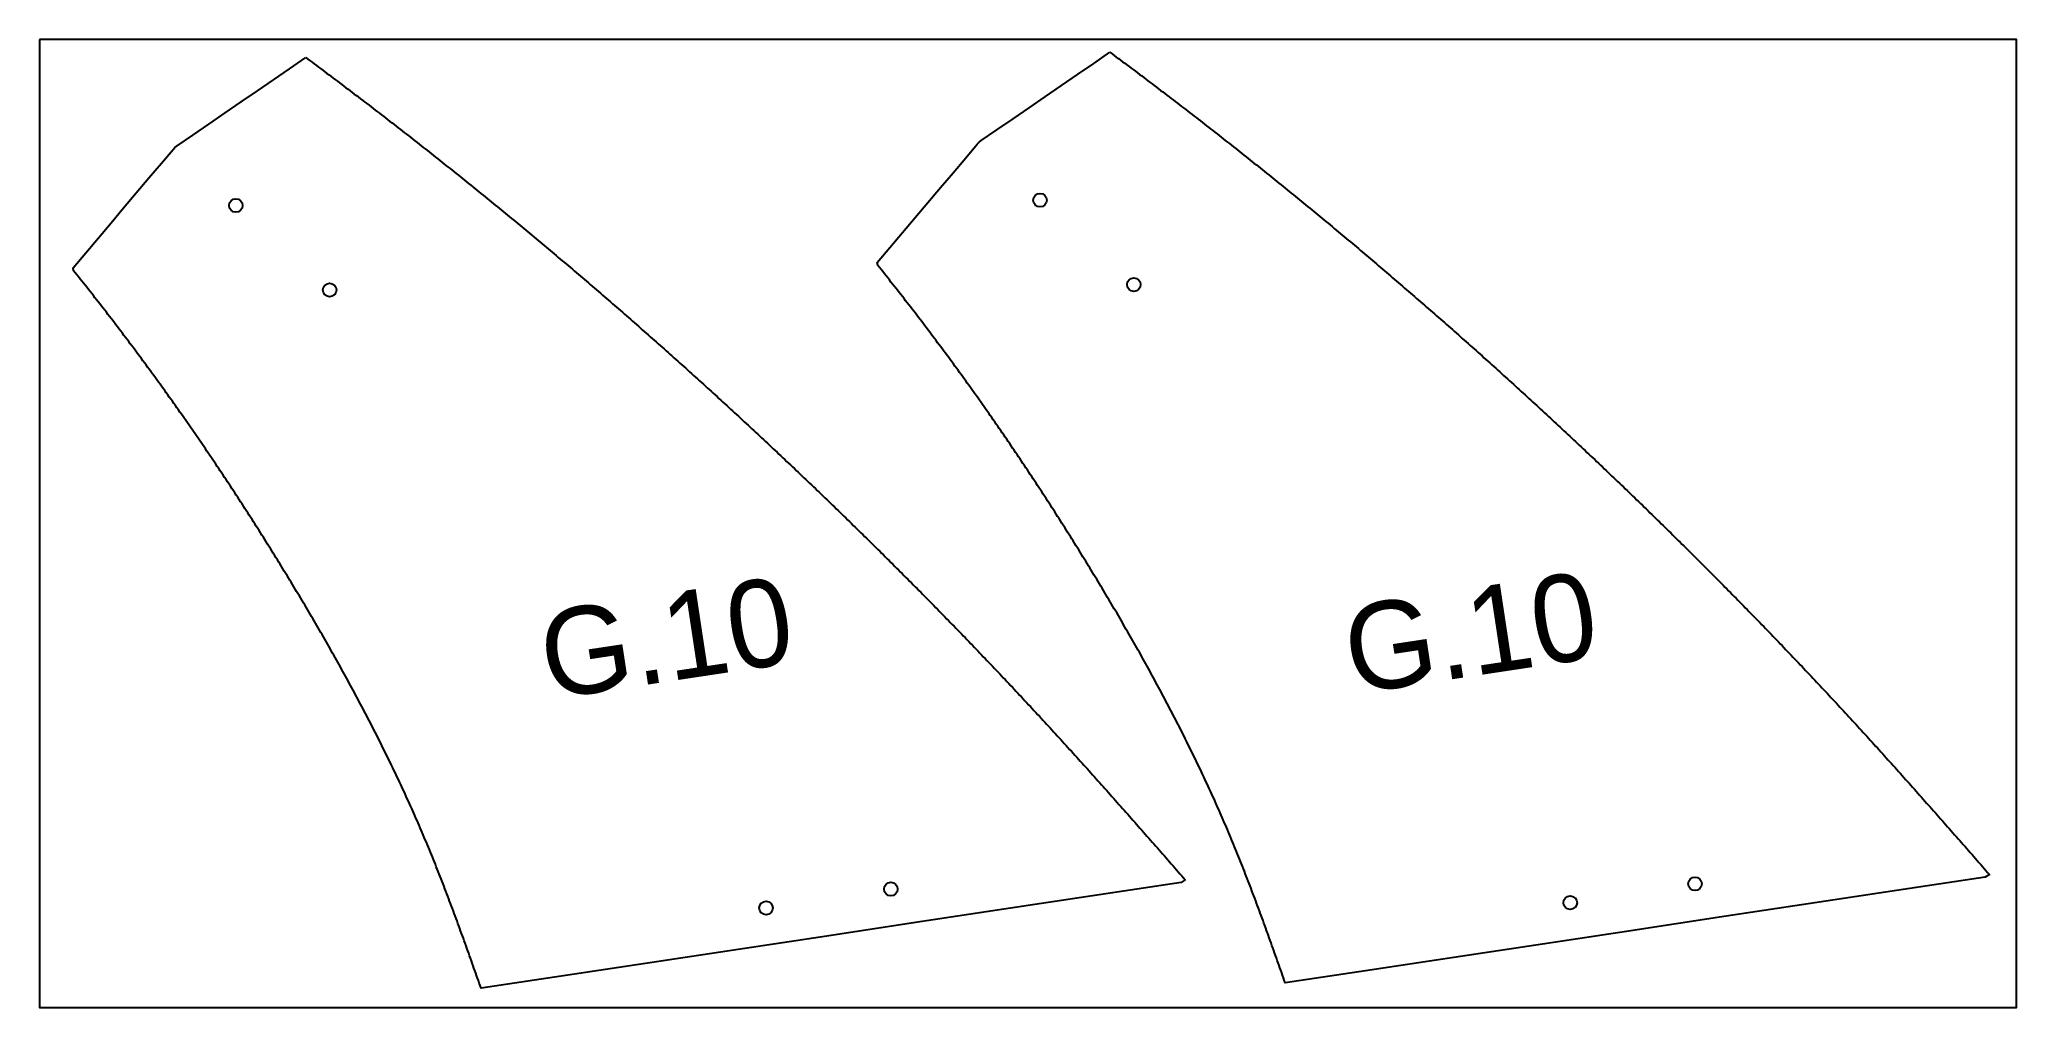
# Model space of a CAD drawing. Extents: x 7.3 to 101.3, y 4.1 to 50.1.
import ezdxf

# ---------------------------------------------------------------- set-up
doc = ezdxf.new("R2010")
doc.units = 0
doc.layers.get('0').update_dxf_attribs({"linetype": 'CONTINUOUS'})
for name, color, linetype in [('ANNOTATION', 7, 'CONTINUOUS'), ('CUT_SHEET', 1, 'CONTINUOUS'), ('DRILLING', 3, 'CONTINUOUS')]:
    doc.layers.add(name, color=color, linetype=linetype)
doc.styles.add('TW_CEN_MT', font='txt')

# ---------------------------------------------------------------- blocks, each defined once
blk = doc.blocks.new('*U4')
at = {"layer": 'ANNOTATION', "color": 7, "style": 'TW_CEN_MT'}
blk.add_text('G.10', height=4.1481, rotation=8.59737, dxfattribs=at).set_placement((69.73, 19.022))
blk = doc.blocks.new('*U5')
at = {"layer": 'ANNOTATION', "color": 7, "style": 'TW_CEN_MT'}
blk.add_text('G.10', height=4.1481, rotation=8.59737, dxfattribs=at).set_placement((31.492, 18.77))

msp = doc.modelspace()

# ---------------------------------------------------------------- linework, layer by layer
for points in [[(19.9871, 49.2876, 0), (20.0879, 49.2128, 0), (20.1886, 49.138, 0), (20.2893, 49.0631, 0), (20.3899, 48.9882, 0), (20.4906, 48.9132, 0), (20.5911, 48.8382, 0), (20.6917, 48.7631, 0), (20.7922, 48.688, 0), (20.8927, 48.6128, 0), (20.9931, 48.5376, 0), (21.0935, 48.4623, 0), (21.1938, 48.387, 0), (21.2941, 48.3116, 0), (21.3944, 48.2362, 0), (21.4946, 48.1607, 0), (21.5948, 48.0851, 0), (21.695, 48.0096, 0), (21.7951, 47.9339, 0), (21.8952, 47.8582, 0), (21.9953, 47.7825, 0), (22.0953, 47.7067, 0), (22.1952, 47.6309, 0), (22.2952, 47.555, 0), (22.3951, 47.4791, 0), (22.4949, 47.4031, 0), (22.5947, 47.327, 0), (22.6945, 47.2509, 0), (22.7942, 47.1748, 0), (22.8939, 47.0986, 0), (22.9936, 47.0224, 0), (23.0932, 46.9461, 0), (23.1928, 46.8697, 0), (23.2923, 46.7934, 0), (23.3918, 46.7169, 0), (23.4913, 46.6404, 0), (23.5907, 46.5639, 0), (23.6901, 46.4873, 0), (23.7895, 46.4106, 0), (23.8888, 46.3339, 0), (23.9881, 46.2572, 0), (24.0873, 46.1804, 0), (24.1865, 46.1036, 0), (24.2856, 46.0267, 0), (24.3848, 45.9497, 0), (24.4838, 45.8727, 0), (24.5829, 45.7957, 0), (24.6819, 45.7186, 0), (24.7808, 45.6414, 0), (24.8797, 45.5642, 0), (24.9786, 45.487, 0), (25.0775, 45.4097, 0), (25.1763, 45.3323, 0), (25.275, 45.2549, 0), (25.3738, 45.1775, 0), (25.4724, 45.1, 0), (25.5711, 45.0224, 0), (25.6697, 44.9448, 0), (25.7683, 44.8672, 0), (25.8668, 44.7895, 0), (25.9653, 44.7117, 0), (26.0637, 44.6339, 0), (26.1621, 44.5561, 0), (26.2605, 44.4782, 0), (26.3588, 44.4002, 0), (26.4571, 44.3222, 0), (26.5553, 44.2442, 0), (26.6536, 44.1661, 0), (26.7517, 44.0879, 0), (26.8499, 44.0097, 0), (26.9479, 43.9315, 0), (27.046, 43.8531, 0), (27.144, 43.7748, 0), (27.242, 43.6964, 0), (27.3399, 43.6179, 0), (27.4378, 43.5394, 0), (27.5356, 43.4609, 0), (27.6334, 43.3823, 0), (27.7312, 43.3036, 0), (27.8289, 43.2249, 0), (27.9266, 43.1461, 0), (28.0243, 43.0673, 0), (28.1219, 42.9885, 0), (28.2194, 42.9096, 0), (28.317, 42.8306, 0), (28.4145, 42.7516, 0), (28.5119, 42.6726, 0), (28.6093, 42.5934, 0), (28.7067, 42.5143, 0), (28.804, 42.4351, 0), (28.9013, 42.3558, 0), (28.9985, 42.2765, 0), (29.0957, 42.1972, 0), (29.1929, 42.1177, 0), (29.29, 42.0383, 0), (29.3871, 41.9588, 0), (29.4841, 41.8792, 0), (29.5811, 41.7996, 0), (29.6781, 41.72, 0), (29.775, 41.6402, 0), (29.8719, 41.5605, 0), (29.9687, 41.4807, 0), (30.0655, 41.4008, 0), (30.1623, 41.3209, 0), (30.259, 41.241, 0), (30.3557, 41.161, 0), (30.4523, 41.0809, 0), (30.5489, 41.0008, 0), (30.6455, 40.9207, 0), (30.742, 40.8405, 0), (30.8385, 40.7602, 0), (30.9349, 40.6799, 0), (31.0313, 40.5996, 0), (31.1276, 40.5192, 0), (31.2239, 40.4387, 0), (31.3202, 40.3582, 0), (31.4164, 40.2777, 0), (31.5126, 40.1971, 0), (31.6088, 40.1164, 0), (31.7049, 40.0357, 0), (31.801, 39.955, 0), (31.897, 39.8742, 0), (31.993, 39.7934, 0), (32.0889, 39.7125, 0), (32.1848, 39.6316, 0), (32.2807, 39.5506, 0), (32.3765, 39.4695, 0), (32.4723, 39.3885, 0), (32.568, 39.3073, 0), (32.6638, 39.2262, 0), (32.7594, 39.1449, 0), (32.855, 39.0637, 0), (32.9506, 38.9823, 0), (33.0462, 38.901, 0), (33.1417, 38.8196, 0), (33.2371, 38.7381, 0), (33.3325, 38.6566, 0), (33.4279, 38.575, 0), (33.5233, 38.4934, 0), (33.6186, 38.4118, 0), (33.7138, 38.3301, 0), (33.809, 38.2483, 0), (33.9042, 38.1665, 0), (33.9993, 38.0847, 0), (34.0944, 38.0028, 0), (34.1895, 37.9208, 0), (34.2845, 37.8388, 0), (34.3795, 37.7568, 0), (34.4744, 37.6747, 0), (34.5693, 37.5926, 0), (34.6641, 37.5104, 0), (34.759, 37.4282, 0), (34.8537, 37.3459, 0), (34.9485, 37.2636, 0), (35.0431, 37.1812, 0), (35.1378, 37.0988, 0), (35.2324, 37.0163, 0), (35.327, 36.9338, 0), (35.4215, 36.8513, 0), (35.516, 36.7687, 0), (35.6104, 36.686, 0), (35.7048, 36.6033, 0), (35.7992, 36.5206, 0), (35.8935, 36.4378, 0), (35.9878, 36.355, 0), (36.082, 36.2721, 0), (36.1762, 36.1891, 0), (36.2704, 36.1062, 0), (36.3645, 36.0231, 0), (36.4586, 35.9401, 0), (36.5526, 35.857, 0), (36.6466, 35.7738, 0), (36.7406, 35.6906, 0), (36.8345, 35.6073, 0), (36.9284, 35.524, 0), (37.0222, 35.4407, 0), (37.116, 35.3573, 0), (37.2098, 35.2739, 0), (37.3035, 35.1904, 0), (37.3972, 35.1069, 0), (37.4908, 35.0233, 0), (37.5844, 34.9397, 0), (37.6779, 34.856, 0), (37.7715, 34.7723, 0), (37.8649, 34.6885, 0), (37.9584, 34.6047, 0), (38.0517, 34.5209, 0), (38.1451, 34.437, 0), (38.2384, 34.353, 0), (38.3317, 34.2691, 0), (38.4249, 34.185, 0), (38.5181, 34.101, 0), (38.6112, 34.0168, 0), (38.7043, 33.9327, 0), (38.7974, 33.8485, 0), (38.8904, 33.7642, 0), (38.9834, 33.6799, 0), (39.0763, 33.5955, 0), (39.1693, 33.5112, 0), (39.2621, 33.4267, 0), (39.3549, 33.3422, 0), (39.4477, 33.2577, 0), (39.5405, 33.1731, 0), (39.6332, 33.0885, 0), (39.7258, 33.0039, 0), (39.8184, 32.9192, 0), (39.911, 32.8344, 0), (40.0035, 32.7496, 0), (40.096, 32.6648, 0), (40.1885, 32.5799, 0), (40.2809, 32.495, 0), (40.3733, 32.41, 0), (40.4656, 32.325, 0), (40.5579, 32.2399, 0), (40.6501, 32.1548, 0), (40.7424, 32.0697, 0), (40.8345, 31.9845, 0), (40.9267, 31.8992, 0), (41.0187, 31.8139, 0), (41.1108, 31.7286, 0), (41.2028, 31.6433, 0), (41.2948, 31.5578, 0), (41.3867, 31.4724, 0), (41.4786, 31.3869, 0), (41.5704, 31.3013, 0), (41.6622, 31.2157, 0), (41.754, 31.1301, 0), (41.8457, 31.0444, 0), (41.9374, 30.9587, 0), (42.029, 30.873, 0), (42.1206, 30.7872, 0), (42.2122, 30.7013, 0), (42.3037, 30.6154, 0), (42.3952, 30.5295, 0), (42.4866, 30.4435, 0), (42.578, 30.3575, 0), (42.6694, 30.2714, 0), (42.7607, 30.1853, 0), (42.852, 30.0991, 0), (42.9432, 30.0129, 0), (43.0344, 29.9267, 0), (43.1256, 29.8404, 0), (43.2167, 29.7541, 0), (43.3077, 29.6677, 0), (43.3988, 29.5813, 0), (43.4898, 29.4949, 0), (43.5807, 29.4084, 0), (43.6716, 29.3218, 0), (43.7625, 29.2353, 0), (43.8533, 29.1486, 0), (43.9441, 29.062, 0), (44.0348, 28.9753, 0), (44.1255, 28.8885, 0), (44.2162, 28.8017, 0), (44.3068, 28.7149, 0), (44.3974, 28.628, 0), (44.488, 28.5411, 0), (44.5785, 28.4541, 0), (44.6689, 28.3671, 0), (44.7593, 28.2801, 0), (44.8497, 28.193, 0), (44.9401, 28.1059, 0), (45.0304, 28.0187, 0), (45.1206, 27.9315, 0), (45.2108, 27.8442, 0), (45.301, 27.7569, 0), (45.3911, 27.6696, 0), (45.4812, 27.5822, 0), (45.5713, 27.4948, 0), (45.6613, 27.4073, 0), (45.7513, 27.3198, 0), (45.8412, 27.2323, 0), (45.9311, 27.1447, 0), (46.0209, 27.057, 0), (46.1107, 26.9694, 0), (46.2005, 26.8816, 0), (46.2902, 26.7939, 0), (46.3799, 26.7061, 0), (46.4695, 26.6182, 0), (46.5591, 26.5303, 0), (46.6487, 26.4424, 0), (46.7382, 26.3544, 0), (46.8277, 26.2664, 0), (46.9171, 26.1784, 0), (47.0065, 26.0903, 0), (47.0958, 26.0021, 0), (47.1851, 25.9139, 0), (47.2744, 25.8257, 0), (47.3636, 25.7374, 0), (47.4527, 25.6491, 0), (47.5419, 25.5607, 0), (47.6309, 25.4723, 0), (47.72, 25.3839, 0), (47.809, 25.2954, 0), (47.8979, 25.2069, 0), (47.9869, 25.1183, 0), (48.0757, 25.0297, 0), (48.1645, 24.941, 0), (48.2533, 24.8523, 0), (48.3421, 24.7636, 0), (48.4308, 24.6748, 0), (48.5194, 24.586, 0), (48.608, 24.4971, 0), (48.6966, 24.4082, 0), (48.7851, 24.3192, 0), (48.8736, 24.2302, 0), (48.962, 24.1412, 0), (49.0504, 24.0521, 0), (49.1387, 23.963, 0), (49.227, 23.8738, 0), (49.3153, 23.7846, 0), (49.4035, 23.6953, 0), (49.4916, 23.606, 0), (49.5797, 23.5166, 0), (49.6678, 23.4272, 0), (49.7558, 23.3378, 0), (49.8438, 23.2483, 0), (49.9317, 23.1588, 0), (50.0196, 23.0692, 0), (50.1075, 22.9796, 0), (50.1953, 22.8899, 0), (50.283, 22.8002, 0), (50.3707, 22.7105, 0), (50.4584, 22.6207, 0), (50.546, 22.5309, 0), (50.6336, 22.441, 0), (50.7211, 22.3511, 0), (50.8086, 22.2611, 0), (50.896, 22.1711, 0), (50.9834, 22.0811, 0), (51.0708, 21.991, 0), (51.1581, 21.9008, 0), (51.2453, 21.8106, 0), (51.3325, 21.7204, 0), (51.4197, 21.6301, 0), (51.5068, 21.5398, 0), (51.5938, 21.4494, 0), (51.6808, 21.359, 0), (51.7678, 21.2686, 0), (51.8547, 21.1781, 0), (51.9416, 21.0875, 0), (52.0284, 20.9969, 0), (52.1152, 20.9063, 0), (52.202, 20.8156, 0), (52.2886, 20.7249, 0), (52.3753, 20.6342, 0), (52.4619, 20.5433, 0), (52.5484, 20.4525, 0), (52.6349, 20.3616, 0), (52.7213, 20.2707, 0), (52.8077, 20.1797, 0), (52.8941, 20.0886, 0), (52.9804, 19.9976, 0), (53.0667, 19.9064, 0), (53.1529, 19.8153, 0), (53.239, 19.724, 0), (53.3251, 19.6328, 0), (53.4112, 19.5415, 0), (53.4972, 19.4501, 0), (53.5832, 19.3587, 0), (53.6691, 19.2673, 0), (53.7549, 19.1758, 0), (53.8408, 19.0843, 0), (53.9265, 18.9927, 0), (54.0123, 18.9011, 0), (54.0979, 18.8094, 0), (54.1835, 18.7177, 0), (54.2691, 18.626, 0), (54.3546, 18.5342, 0), (54.4401, 18.4423, 0), (54.5255, 18.3504, 0), (54.6109, 18.2585, 0), (54.6962, 18.1665, 0), (54.7815, 18.0745, 0), (54.8667, 17.9824, 0), (54.9519, 17.8903, 0), (55.037, 17.7981, 0), (55.1221, 17.7059, 0), (55.2071, 17.6136, 0), (55.2921, 17.5213, 0), (55.377, 17.429, 0), (55.4619, 17.3366, 0), (55.5467, 17.2441, 0), (55.6315, 17.1516, 0), (55.7162, 17.0591, 0), (55.8009, 16.9665, 0), (55.8855, 16.8739, 0), (55.9701, 16.7812, 0), (56.0546, 16.6885, 0), (56.1391, 16.5957, 0), (56.2235, 16.5029, 0), (56.3079, 16.4101, 0), (56.3922, 16.3172, 0), (56.4765, 16.2243, 0), (56.5607, 16.1313, 0), (56.6449, 16.0383, 0), (56.729, 15.9452, 0), (56.8131, 15.8521, 0), (56.8972, 15.7589, 0), (56.9812, 15.6658, 0), (57.0651, 15.5725, 0), (57.149, 15.4793, 0), (57.2329, 15.386, 0), (57.3168, 15.2927, 0), (57.4006, 15.1993, 0), (57.4843, 15.1059, 0), (57.5681, 15.0125, 0), (57.6517, 14.919, 0), (57.7354, 14.8255, 0), (57.819, 14.7319, 0), (57.9026, 14.6384, 0), (57.9861, 14.5448, 0), (58.0696, 14.4511, 0), (58.1531, 14.3575, 0), (58.2365, 14.2638, 0), (58.32, 14.1701, 0), (58.4033, 14.0763, 0), (58.4867, 13.9825, 0), (58.57, 13.8887, 0), (58.6533, 13.7949, 0), (58.7365, 13.701, 0), (58.8198, 13.6071, 0), (58.903, 13.5132, 0), (58.9861, 13.4193, 0), (59.0693, 13.3253, 0), (59.1524, 13.2313, 0), (59.2355, 13.1373, 0), (59.3185, 13.0433, 0), (59.4016, 12.9492, 0), (59.4846, 12.8552, 0), (59.5676, 12.7611, 0), (59.6506, 12.6669, 0), (59.7335, 12.5728, 0), (59.8165, 12.4787, 0), (59.8994, 12.3845, 0), (59.9823, 12.2903, 0), (60.0652, 12.1961, 0), (60.148, 12.1019, 0), (60.2309, 12.0076, 0), (60.3137, 11.9134, 0), (60.3965, 11.8191, 0), (60.4793, 11.7248, 0), (60.5621, 11.6305, 0), (60.6448, 11.5362, 0), (60.7276, 11.4419, 0), (60.8103, 11.3476, 0), (60.893, 11.2532, 0), (60.9758, 11.1589, 0), (61.0585, 11.0645, 0), (61.1411, 10.9702, 0), (61.2238, 10.8758, 0), (61.3065, 10.7814, 0), (61.3892, 10.687, 0), (61.4718, 10.5926, 0), (61.5545, 10.4982, 0), (61.6371, 10.4038, 0), (61.7198, 10.3093, 0), (61.8024, 10.2149, 0), (61.6023, 10.0848, 0), (57.392, 9.44824, 0), (53.1817, 8.81169, 0), (48.9714, 8.17514, 0), (44.7611, 7.53859, 0), (40.5508, 6.90204, 0), (36.3405, 6.26549, 0), (32.1302, 5.62894, 0), (28.3181, 5.0645, 0), (28.2764, 5.18297, 0), (28.2348, 5.30144, 0), (28.1931, 5.41989, 0), (28.1514, 5.53833, 0), (28.1097, 5.65677, 0), (28.068, 5.77518, 0), (28.0262, 5.89359, 0), (27.9843, 6.01197, 0), (27.9425, 6.13034, 0), (27.9006, 6.24869, 0), (27.8586, 6.36702, 0), (27.8166, 6.48533, 0), (27.7745, 6.60361, 0), (27.7323, 6.72187, 0), (27.6901, 6.8401, 0), (27.6479, 6.9583, 0), (27.6055, 7.07648, 0), (27.5631, 7.19463, 0), (27.5206, 7.31274, 0), (27.4781, 7.43082, 0), (27.4354, 7.54887, 0), (27.3927, 7.66688, 0), (27.3499, 7.78485, 0), (27.3069, 7.90278, 0), (27.2639, 8.02068, 0), (27.2208, 8.13853, 0), (27.1776, 8.25634, 0), (27.1342, 8.37411, 0), (27.0908, 8.49183, 0), (27.0472, 8.6095, 0), (27.0036, 8.72712, 0), (26.9598, 8.8447, 0), (26.9159, 8.96222, 0), (26.8718, 9.07969, 0), (26.8276, 9.19711, 0), (26.7833, 9.31447, 0), (26.7389, 9.43177, 0), (26.6943, 9.54902, 0), (26.6496, 9.6662, 0), (26.6047, 9.78333, 0), (26.5597, 9.90039, 0), (26.5145, 10.0174, 0), (26.4692, 10.1343, 0), (26.4236, 10.2512, 0), (26.378, 10.368, 0), (26.3322, 10.4847, 0), (26.2861, 10.6014, 0), (26.24, 10.718, 0), (26.1936, 10.8345, 0), (26.1471, 10.9509, 0), (26.1004, 11.0673, 0), (26.0534, 11.1836, 0), (26.0063, 11.2998, 0), (25.959, 11.4159, 0), (25.9116, 11.5319, 0), (25.8639, 11.6479, 0), (25.816, 11.7638, 0), (25.7679, 11.8796, 0), (25.7195, 11.9953, 0), (25.671, 12.1109, 0), (25.6223, 12.2264, 0), (25.5733, 12.3418, 0), (25.5242, 12.4572, 0), (25.4748, 12.5725, 0), (25.4252, 12.6876, 0), (25.3755, 12.8027, 0), (25.3255, 12.9177, 0), (25.2753, 13.0327, 0), (25.2249, 13.1475, 0), (25.1744, 13.2623, 0), (25.1236, 13.3769, 0), (25.0726, 13.4915, 0), (25.0214, 13.606, 0), (24.9701, 13.7204, 0), (24.9185, 13.8348, 0), (24.8668, 13.949, 0), (24.8148, 14.0632, 0), (24.7627, 14.1773, 0), (24.7103, 14.2913, 0), (24.6578, 14.4052, 0), (24.6051, 14.519, 0), (24.5522, 14.6328, 0), (24.4991, 14.7464, 0), (24.4459, 14.86, 0), (24.3924, 14.9735, 0), (24.3388, 15.087, 0), (24.285, 15.2003, 0), (24.231, 15.3136, 0), (24.1768, 15.4268, 0), (24.1225, 15.5399, 0), (24.0679, 15.6529, 0), (24.0132, 15.7658, 0), (23.9584, 15.8787, 0), (23.9033, 15.9915, 0), (23.8481, 16.1042, 0), (23.7927, 16.2168, 0), (23.7371, 16.3294, 0), (23.6814, 16.4419, 0), (23.6255, 16.5543, 0), (23.5694, 16.6666, 0), (23.5131, 16.7788, 0), (23.4567, 16.891, 0), (23.4002, 17.0031, 0), (23.3434, 17.1151, 0), (23.2865, 17.227, 0), (23.2295, 17.3389, 0), (23.1722, 17.4506, 0), (23.1149, 17.5623, 0), (23.0573, 17.674, 0), (22.9996, 17.7855, 0), (22.9418, 17.897, 0), (22.8838, 18.0084, 0), (22.8256, 18.1197, 0), (22.7673, 18.231, 0), (22.7088, 18.3422, 0), (22.6502, 18.4533, 0), (22.5915, 18.5643, 0), (22.5326, 18.6753, 0), (22.4735, 18.7862, 0), (22.4143, 18.897, 0), (22.3549, 19.0077, 0), (22.2954, 19.1184, 0), (22.2358, 19.229, 0), (22.176, 19.3395, 0), (22.1161, 19.45, 0), (22.056, 19.5604, 0), (21.9958, 19.6707, 0), (21.9355, 19.7809, 0), (21.875, 19.8911, 0), (21.8144, 20.0012, 0), (21.7537, 20.1112, 0), (21.6928, 20.2212, 0), (21.6318, 20.3311, 0), (21.5707, 20.4409, 0), (21.5094, 20.5507, 0), (21.448, 20.6604, 0), (21.3865, 20.77, 0), (21.3248, 20.8795, 0), (21.263, 20.989, 0), (21.2011, 21.0984, 0), (21.1391, 21.2078, 0), (21.077, 21.317, 0), (21.0147, 21.4262, 0), (20.9523, 21.5354, 0), (20.8898, 21.6445, 0), (20.8271, 21.7535, 0), (20.7644, 21.8624, 0), (20.7015, 21.9713, 0), (20.6386, 22.0801, 0), (20.5755, 22.1888, 0), (20.5123, 22.2975, 0), (20.4489, 22.4061, 0), (20.3855, 22.5147, 0), (20.322, 22.6232, 0), (20.2583, 22.7316, 0), (20.1946, 22.84, 0), (20.1307, 22.9482, 0), (20.0668, 23.0565, 0), (20.0027, 23.1646, 0), (19.9385, 23.2727, 0), (19.8742, 23.3808, 0), (19.8099, 23.4888, 0), (19.7454, 23.5967, 0), (19.6808, 23.7045, 0), (19.6161, 23.8123, 0), (19.5514, 23.9201, 0), (19.4865, 24.0277, 0), (19.4216, 24.1353, 0), (19.3565, 24.2429, 0), (19.2914, 24.3504, 0), (19.2261, 24.4578, 0), (19.1608, 24.5652, 0), (19.0954, 24.6725, 0), (19.0299, 24.7797, 0), (18.9643, 24.8869, 0), (18.8986, 24.994, 0), (18.8328, 25.1011, 0), (18.767, 25.2081, 0), (18.701, 25.3151, 0), (18.635, 25.4219, 0), (18.5689, 25.5288, 0), (18.5027, 25.6355, 0), (18.4364, 25.7422, 0), (18.37, 25.8489, 0), (18.3035, 25.9555, 0), (18.2369, 26.062, 0), (18.1703, 26.1685, 0), (18.1036, 26.2749, 0), (18.0367, 26.3812, 0), (17.9698, 26.4875, 0), (17.9028, 26.5937, 0), (17.8357, 26.6999, 0), (17.7685, 26.806, 0), (17.7012, 26.912, 0), (17.6339, 27.018, 0), (17.5664, 27.1239, 0), (17.4989, 27.2297, 0), (17.4312, 27.3355, 0), (17.3635, 27.4412, 0), (17.2957, 27.5469, 0), (17.2278, 27.6525, 0), (17.1598, 27.758, 0), (17.0917, 27.8635, 0), (17.0235, 27.9689, 0), (16.9552, 28.0743, 0), (16.8869, 28.1795, 0), (16.8184, 28.2848, 0), (16.7499, 28.3899, 0), (16.6812, 28.495, 0), (16.6125, 28.6, 0), (16.5437, 28.705, 0), (16.4748, 28.8099, 0), (16.4058, 28.9147, 0), (16.3367, 29.0195, 0), (16.2675, 29.1242, 0), (16.1982, 29.2289, 0), (16.1289, 29.3335, 0), (16.0594, 29.438, 0), (15.9899, 29.5424, 0), (15.9202, 29.6468, 0), (15.8505, 29.7511, 0), (15.7807, 29.8554, 0), (15.7107, 29.9596, 0), (15.6407, 30.0637, 0), (15.5706, 30.1678, 0), (15.5004, 30.2718, 0), (15.4301, 30.3757, 0), (15.3597, 30.4796, 0), (15.2892, 30.5834, 0), (15.2187, 30.6871, 0), (15.148, 30.7908, 0), (15.0772, 30.8944, 0), (15.0064, 30.9979, 0), (14.9354, 31.1014, 0), (14.8644, 31.2048, 0), (14.7933, 31.3081, 0), (14.722, 31.4114, 0), (14.6507, 31.5146, 0), (14.5793, 31.6177, 0), (14.5078, 31.7208, 0), (14.4362, 31.8238, 0), (14.3645, 31.9267, 0), (14.2927, 32.0296, 0), (14.2208, 32.1324, 0), (14.1488, 32.2351, 0), (14.0767, 32.3378, 0), (14.0045, 32.4404, 0), (13.9322, 32.5429, 0), (13.8599, 32.6454, 0), (13.7874, 32.7478, 0), (13.7148, 32.8501, 0), (13.6422, 32.9524, 0), (13.5694, 33.0545, 0), (13.4966, 33.1567, 0), (13.4236, 33.2587, 0), (13.3506, 33.3607, 0), (13.2775, 33.4626, 0), (13.2042, 33.5644, 0), (13.1309, 33.6662, 0), (13.0575, 33.7679, 0), (12.984, 33.8696, 0), (12.9103, 33.9711, 0), (12.8366, 34.0726, 0), (12.7628, 34.174, 0), (12.6889, 34.2754, 0), (12.6149, 34.3767, 0), (12.5408, 34.4779, 0), (12.4666, 34.579, 0), (12.3923, 34.6801, 0), (12.3179, 34.7811, 0), (12.2434, 34.8821, 0), (12.1688, 34.9829, 0), (12.0941, 35.0837, 0), (12.0193, 35.1844, 0), (11.9444, 35.2851, 0), (11.8695, 35.3857, 0), (11.7944, 35.4862, 0), (11.7192, 35.5866, 0), (11.6439, 35.687, 0), (11.5685, 35.7873, 0), (11.4931, 35.8875, 0), (11.4175, 35.9877, 0), (11.3419, 36.0877, 0), (11.2661, 36.1878, 0), (11.1902, 36.2877, 0), (11.1143, 36.3876, 0), (11.0382, 36.4874, 0), (10.9621, 36.5871, 0), (10.8859, 36.6868, 0), (10.8095, 36.7863, 0), (10.7331, 36.8859, 0), (10.6566, 36.9853, 0), (10.58, 37.0847, 0), (10.5033, 37.184, 0), (10.4265, 37.2832, 0), (10.3496, 37.3824, 0), (10.2726, 37.4815, 0), (10.1955, 37.5805, 0), (10.1183, 37.6794, 0), (10.0411, 37.7783, 0), (9.96369, 37.8771, 0), (9.88624, 37.9758, 0), (9.80869, 38.0745, 0), (9.73105, 38.1731, 0), (9.65331, 38.2716, 0), (9.57548, 38.3701, 0), (9.49756, 38.4684, 0), (9.41955, 38.5667, 0), (9.34145, 38.665, 0), (9.26325, 38.7631, 0), (9.18497, 38.8612, 0), (9.10659, 38.9592, 0), (9.02812, 39.0572, 0), (8.94956, 39.1551, 0), (8.92253, 39.2994, 0), (9.52369, 40.0104, 0), (10.1249, 40.7214, 0), (10.726, 41.4324, 0), (11.3272, 42.1433, 0), (11.9283, 42.8543, 0), (12.5295, 43.5653, 0), (13.1307, 44.2763, 0), (13.677, 44.9222, 0), (13.765, 45.0116, 0), (13.8635, 45.0892, 0), (14.6117, 45.6022, 0), (15.3796, 46.1287, 0), (16.1475, 46.6552, 0), (16.9154, 47.1816, 0), (17.6834, 47.7081, 0), (18.4513, 48.2346, 0), (19.2192, 48.7611, 0), (19.9871, 49.2876, 0)], [(58.2244, 49.54, 0), (58.3252, 49.4652, 0), (58.4259, 49.3904, 0), (58.5266, 49.3155, 0), (58.6273, 49.2406, 0), (58.7279, 49.1656, 0), (58.8284, 49.0906, 0), (58.929, 49.0155, 0), (59.0295, 48.9404, 0), (59.13, 48.8652, 0), (59.2304, 48.7899, 0), (59.3308, 48.7147, 0), (59.4311, 48.6393, 0), (59.5314, 48.564, 0), (59.6317, 48.4885, 0), (59.7319, 48.413, 0), (59.8321, 48.3375, 0), (59.9323, 48.2619, 0), (60.0324, 48.1863, 0), (60.1325, 48.1106, 0), (60.2326, 48.0349, 0), (60.3326, 47.9591, 0), (60.4325, 47.8832, 0), (60.5325, 47.8074, 0), (60.6324, 47.7314, 0), (60.7322, 47.6554, 0), (60.832, 47.5794, 0), (60.9318, 47.5033, 0), (61.0315, 47.4272, 0), (61.1312, 47.351, 0), (61.2309, 47.2747, 0), (61.3305, 47.1984, 0), (61.4301, 47.1221, 0), (61.5296, 47.0457, 0), (61.6291, 46.9693, 0), (61.7286, 46.8928, 0), (61.828, 46.8162, 0), (61.9274, 46.7396, 0), (62.0268, 46.663, 0), (62.1261, 46.5863, 0), (62.2254, 46.5096, 0), (62.3246, 46.4328, 0), (62.4238, 46.3559, 0), (62.5229, 46.279, 0), (62.6221, 46.2021, 0), (62.7211, 46.1251, 0), (62.8202, 46.048, 0), (62.9192, 45.9709, 0), (63.0181, 45.8938, 0), (63.117, 45.8166, 0), (63.2159, 45.7393, 0), (63.3148, 45.6621, 0), (63.4136, 45.5847, 0), (63.5123, 45.5073, 0), (63.6111, 45.4299, 0), (63.7097, 45.3524, 0), (63.8084, 45.2748, 0), (63.907, 45.1972, 0), (64.0056, 45.1196, 0), (64.1041, 45.0418, 0), (64.2026, 44.9641, 0), (64.301, 44.8863, 0), (64.3994, 44.8084, 0), (64.4978, 44.7305, 0), (64.5961, 44.6526, 0), (64.6944, 44.5746, 0), (64.7926, 44.4965, 0), (64.8909, 44.4184, 0), (64.989, 44.3403, 0), (65.0872, 44.2621, 0), (65.1852, 44.1838, 0), (65.2833, 44.1055, 0), (65.3813, 44.0272, 0), (65.4793, 43.9488, 0), (65.5772, 43.8703, 0), (65.6751, 43.7918, 0), (65.7729, 43.7132, 0), (65.8707, 43.6346, 0), (65.9685, 43.556, 0), (66.0662, 43.4773, 0), (66.1639, 43.3985, 0), (66.2616, 43.3197, 0), (66.3592, 43.2408, 0), (66.4567, 43.1619, 0), (66.5543, 43.083, 0), (66.6518, 43.004, 0), (66.7492, 42.9249, 0), (66.8466, 42.8458, 0), (66.944, 42.7667, 0), (67.0413, 42.6874, 0), (67.1386, 42.6082, 0), (67.2358, 42.5289, 0), (67.333, 42.4495, 0), (67.4302, 42.3701, 0), (67.5273, 42.2907, 0), (67.6244, 42.2111, 0), (67.7214, 42.1316, 0), (67.8184, 42.052, 0), (67.9154, 41.9723, 0), (68.0123, 41.8926, 0), (68.1092, 41.8129, 0), (68.206, 41.7331, 0), (68.3028, 41.6532, 0), (68.3996, 41.5733, 0), (68.4963, 41.4933, 0), (68.593, 41.4133, 0), (68.6896, 41.3333, 0), (68.7862, 41.2532, 0), (68.8828, 41.173, 0), (68.9793, 41.0928, 0), (69.0758, 41.0126, 0), (69.1722, 40.9323, 0), (69.2686, 40.8519, 0), (69.3649, 40.7715, 0), (69.4612, 40.6911, 0), (69.5575, 40.6106, 0), (69.6537, 40.53, 0), (69.7499, 40.4494, 0), (69.8461, 40.3688, 0), (69.9422, 40.2881, 0), (70.0383, 40.2074, 0), (70.1343, 40.1266, 0), (70.2303, 40.0457, 0), (70.3262, 39.9649, 0), (70.4221, 39.8839, 0), (70.518, 39.8029, 0), (70.6138, 39.7219, 0), (70.7096, 39.6408, 0), (70.8053, 39.5597, 0), (70.9011, 39.4785, 0), (70.9967, 39.3973, 0), (71.0923, 39.316, 0), (71.1879, 39.2347, 0), (71.2835, 39.1533, 0), (71.379, 39.0719, 0), (71.4744, 38.9905, 0), (71.5698, 38.9089, 0), (71.6652, 38.8274, 0), (71.7606, 38.7458, 0), (71.8559, 38.6641, 0), (71.9511, 38.5824, 0), (72.0463, 38.5007, 0), (72.1415, 38.4189, 0), (72.2366, 38.337, 0), (72.3317, 38.2551, 0), (72.4268, 38.1732, 0), (72.5218, 38.0912, 0), (72.6168, 38.0092, 0), (72.7117, 37.9271, 0), (72.8066, 37.8449, 0), (72.9014, 37.7628, 0), (72.9963, 37.6805, 0), (73.091, 37.5983, 0), (73.1858, 37.5159, 0), (73.2804, 37.4336, 0), (73.3751, 37.3512, 0), (73.4697, 37.2687, 0), (73.5643, 37.1862, 0), (73.6588, 37.1036, 0), (73.7533, 37.021, 0), (73.8477, 36.9384, 0), (73.9421, 36.8557, 0), (74.0365, 36.7729, 0), (74.1308, 36.6902, 0), (74.2251, 36.6073, 0), (74.3193, 36.5244, 0), (74.4135, 36.4415, 0), (74.5077, 36.3585, 0), (74.6018, 36.2755, 0), (74.6959, 36.1924, 0), (74.7899, 36.1093, 0), (74.8839, 36.0262, 0), (74.9779, 35.943, 0), (75.0718, 35.8597, 0), (75.1657, 35.7764, 0), (75.2595, 35.6931, 0), (75.3533, 35.6097, 0), (75.4471, 35.5262, 0), (75.5408, 35.4428, 0), (75.6345, 35.3592, 0), (75.7281, 35.2757, 0), (75.8217, 35.192, 0), (75.9153, 35.1084, 0), (76.0088, 35.0247, 0), (76.1022, 34.9409, 0), (76.1957, 34.8571, 0), (76.2891, 34.7732, 0), (76.3824, 34.6894, 0), (76.4757, 34.6054, 0), (76.569, 34.5214, 0), (76.6622, 34.4374, 0), (76.7554, 34.3533, 0), (76.8485, 34.2692, 0), (76.9416, 34.185, 0), (77.0347, 34.1008, 0), (77.1277, 34.0166, 0), (77.2207, 33.9323, 0), (77.3137, 33.8479, 0), (77.4066, 33.7635, 0), (77.4994, 33.6791, 0), (77.5922, 33.5946, 0), (77.685, 33.5101, 0), (77.7778, 33.4255, 0), (77.8705, 33.3409, 0), (77.9631, 33.2562, 0), (78.0557, 33.1715, 0), (78.1483, 33.0868, 0), (78.2408, 33.002, 0), (78.3333, 32.9171, 0), (78.4258, 32.8323, 0), (78.5182, 32.7473, 0), (78.6106, 32.6624, 0), (78.7029, 32.5773, 0), (78.7952, 32.4923, 0), (78.8875, 32.4072, 0), (78.9797, 32.322, 0), (79.0718, 32.2368, 0), (79.164, 32.1516, 0), (79.256, 32.0663, 0), (79.3481, 31.981, 0), (79.4401, 31.8956, 0), (79.5321, 31.8102, 0), (79.624, 31.7247, 0), (79.7159, 31.6392, 0), (79.8077, 31.5537, 0), (79.8995, 31.4681, 0), (79.9913, 31.3825, 0), (80.083, 31.2968, 0), (80.1747, 31.2111, 0), (80.2663, 31.1253, 0), (80.3579, 31.0395, 0), (80.4495, 30.9537, 0), (80.541, 30.8678, 0), (80.6325, 30.7818, 0), (80.7239, 30.6959, 0), (80.8153, 30.6098, 0), (80.9067, 30.5238, 0), (80.998, 30.4377, 0), (81.0893, 30.3515, 0), (81.1805, 30.2653, 0), (81.2717, 30.1791, 0), (81.3629, 30.0928, 0), (81.454, 30.0065, 0), (81.545, 29.9201, 0), (81.6361, 29.8337, 0), (81.7271, 29.7472, 0), (81.818, 29.6607, 0), (81.9089, 29.5742, 0), (81.9998, 29.4876, 0), (82.0906, 29.401, 0), (82.1814, 29.3143, 0), (82.2721, 29.2276, 0), (82.3629, 29.1409, 0), (82.4535, 29.0541, 0), (82.5441, 28.9673, 0), (82.6347, 28.8804, 0), (82.7253, 28.7935, 0), (82.8158, 28.7065, 0), (82.9062, 28.6195, 0), (82.9966, 28.5324, 0), (83.087, 28.4454, 0), (83.1774, 28.3582, 0), (83.2677, 28.2711, 0), (83.3579, 28.1838, 0), (83.4481, 28.0966, 0), (83.5383, 28.0093, 0), (83.6284, 27.922, 0), (83.7185, 27.8346, 0), (83.8086, 27.7471, 0), (83.8986, 27.6597, 0), (83.9886, 27.5722, 0), (84.0785, 27.4846, 0), (84.1684, 27.397, 0), (84.2582, 27.3094, 0), (84.348, 27.2217, 0), (84.4378, 27.134, 0), (84.5275, 27.0462, 0), (84.6172, 26.9584, 0), (84.7068, 26.8706, 0), (84.7964, 26.7827, 0), (84.886, 26.6948, 0), (84.9755, 26.6068, 0), (85.065, 26.5188, 0), (85.1544, 26.4307, 0), (85.2438, 26.3426, 0), (85.3331, 26.2545, 0), (85.4224, 26.1663, 0), (85.5117, 26.0781, 0), (85.6009, 25.9898, 0), (85.69, 25.9015, 0), (85.7792, 25.8131, 0), (85.8683, 25.7247, 0), (85.9573, 25.6363, 0), (86.0463, 25.5478, 0), (86.1352, 25.4593, 0), (86.2242, 25.3707, 0), (86.313, 25.2821, 0), (86.4018, 25.1934, 0), (86.4906, 25.1047, 0), (86.5794, 25.016, 0), (86.6681, 24.9272, 0), (86.7567, 24.8383, 0), (86.8453, 24.7495, 0), (86.9339, 24.6606, 0), (87.0224, 24.5716, 0), (87.1109, 24.4826, 0), (87.1993, 24.3935, 0), (87.2877, 24.3045, 0), (87.376, 24.2153, 0), (87.4643, 24.1261, 0), (87.5526, 24.0369, 0), (87.6408, 23.9477, 0), (87.7289, 23.8584, 0), (87.817, 23.769, 0), (87.9051, 23.6796, 0), (87.9931, 23.5902, 0), (88.0811, 23.5007, 0), (88.169, 23.4112, 0), (88.2569, 23.3216, 0), (88.3448, 23.232, 0), (88.4326, 23.1423, 0), (88.5203, 23.0526, 0), (88.608, 22.9629, 0), (88.6957, 22.8731, 0), (88.7833, 22.7832, 0), (88.8709, 22.6934, 0), (88.9584, 22.6034, 0), (89.0459, 22.5135, 0), (89.1333, 22.4235, 0), (89.2207, 22.3334, 0), (89.3081, 22.2433, 0), (89.3954, 22.1532, 0), (89.4826, 22.063, 0), (89.5698, 21.9728, 0), (89.657, 21.8825, 0), (89.7441, 21.7922, 0), (89.8311, 21.7018, 0), (89.9182, 21.6114, 0), (90.0051, 21.5209, 0), (90.092, 21.4304, 0), (90.1789, 21.3399, 0), (90.2657, 21.2493, 0), (90.3525, 21.1587, 0), (90.4393, 21.068, 0), (90.5259, 20.9773, 0), (90.6126, 20.8865, 0), (90.6992, 20.7957, 0), (90.7857, 20.7049, 0), (90.8722, 20.614, 0), (90.9587, 20.523, 0), (91.045, 20.432, 0), (91.1314, 20.341, 0), (91.2177, 20.2499, 0), (91.304, 20.1588, 0), (91.3902, 20.0676, 0), (91.4763, 19.9764, 0), (91.5624, 19.8852, 0), (91.6485, 19.7939, 0), (91.7345, 19.7025, 0), (91.8205, 19.6111, 0), (91.9064, 19.5197, 0), (91.9923, 19.4282, 0), (92.0781, 19.3367, 0), (92.1638, 19.2451, 0), (92.2496, 19.1535, 0), (92.3352, 19.0618, 0), (92.4208, 18.9701, 0), (92.5064, 18.8783, 0), (92.5919, 18.7865, 0), (92.6774, 18.6947, 0), (92.7628, 18.6028, 0), (92.8482, 18.5108, 0), (92.9335, 18.4189, 0), (93.0188, 18.3268, 0), (93.104, 18.2348, 0), (93.1892, 18.1426, 0), (93.2743, 18.0505, 0), (93.3594, 17.9582, 0), (93.4444, 17.866, 0), (93.5294, 17.7737, 0), (93.6143, 17.6813, 0), (93.6992, 17.5889, 0), (93.784, 17.4965, 0), (93.8688, 17.404, 0), (93.9535, 17.3115, 0), (94.0382, 17.2189, 0), (94.1228, 17.1263, 0), (94.2074, 17.0336, 0), (94.2919, 16.9409, 0), (94.3764, 16.8481, 0), (94.4608, 16.7553, 0), (94.5452, 16.6625, 0), (94.6295, 16.5696, 0), (94.7138, 16.4766, 0), (94.798, 16.3836, 0), (94.8822, 16.2906, 0), (94.9663, 16.1976, 0), (95.0504, 16.1045, 0), (95.1345, 16.0113, 0), (95.2185, 15.9181, 0), (95.3024, 15.8249, 0), (95.3863, 15.7317, 0), (95.4702, 15.6384, 0), (95.5541, 15.545, 0), (95.6379, 15.4517, 0), (95.7216, 15.3583, 0), (95.8054, 15.2648, 0), (95.889, 15.1714, 0), (95.9727, 15.0778, 0), (96.0563, 14.9843, 0), (96.1399, 14.8907, 0), (96.2234, 14.7971, 0), (96.3069, 14.7035, 0), (96.3904, 14.6098, 0), (96.4739, 14.5161, 0), (96.5573, 14.4224, 0), (96.6406, 14.3287, 0), (96.724, 14.2349, 0), (96.8073, 14.1411, 0), (96.8906, 14.0472, 0), (96.9738, 13.9534, 0), (97.0571, 13.8595, 0), (97.1403, 13.7656, 0), (97.2234, 13.6716, 0), (97.3066, 13.5777, 0), (97.3897, 13.4837, 0), (97.4728, 13.3897, 0), (97.5559, 13.2956, 0), (97.6389, 13.2016, 0), (97.7219, 13.1075, 0), (97.8049, 13.0134, 0), (97.8879, 12.9193, 0), (97.9708, 12.8252, 0), (98.0538, 12.731, 0), (98.1367, 12.6369, 0), (98.2196, 12.5427, 0), (98.3025, 12.4485, 0), (98.3853, 12.3542, 0), (98.4682, 12.26, 0), (98.551, 12.1657, 0), (98.6338, 12.0715, 0), (98.7166, 11.9772, 0), (98.7994, 11.8829, 0), (98.8821, 11.7886, 0), (98.9649, 11.6943, 0), (99.0476, 11.5999, 0), (99.1303, 11.5056, 0), (99.2131, 11.4113, 0), (99.2958, 11.3169, 0), (99.3785, 11.2225, 0), (99.4611, 11.1281, 0), (99.5438, 11.0338, 0), (99.6265, 10.9394, 0), (99.7091, 10.845, 0), (99.7918, 10.7505, 0), (99.8744, 10.6561, 0), (99.9571, 10.5617, 0), (100.04, 10.4673, 0), (99.8396, 10.3372, 0), (95.6293, 9.70061, 0), (91.419, 9.06406, 0), (87.2087, 8.42751, 0), (82.9984, 7.79096, 0), (78.7881, 7.15441, 0), (74.5778, 6.51786, 0), (70.3675, 5.88131, 0), (66.5554, 5.31687, 0), (66.5137, 5.43534, 0), (66.4721, 5.5538, 0), (66.4304, 5.67226, 0), (66.3887, 5.7907, 0), (66.347, 5.90913, 0), (66.3053, 6.02755, 0), (66.2635, 6.14595, 0), (66.2217, 6.26434, 0), (66.1798, 6.38271, 0), (66.1379, 6.50106, 0), (66.0959, 6.61939, 0), (66.0539, 6.73769, 0), (66.0118, 6.85598, 0), (65.9697, 6.97423, 0), (65.9274, 7.09247, 0), (65.8852, 7.21067, 0), (65.8428, 7.32885, 0), (65.8004, 7.44699, 0), (65.7579, 7.56511, 0), (65.7154, 7.68319, 0), (65.6727, 7.80123, 0), (65.63, 7.91924, 0), (65.5872, 8.03722, 0), (65.5442, 8.15515, 0), (65.5012, 8.27304, 0), (65.4581, 8.3909, 0), (65.4149, 8.50871, 0), (65.3715, 8.62647, 0), (65.3281, 8.74419, 0), (65.2845, 8.86186, 0), (65.2409, 8.97949, 0), (65.1971, 9.09706, 0), (65.1532, 9.21459, 0), (65.1091, 9.33206, 0), (65.0649, 9.44947, 0), (65.0206, 9.56683, 0), (64.9762, 9.68414, 0), (64.9316, 9.80138, 0), (64.8869, 9.91857, 0), (64.842, 10.0357, 0), (64.797, 10.1528, 0), (64.7518, 10.2698, 0), (64.7065, 10.3867, 0), (64.661, 10.5036, 0), (64.6153, 10.6204, 0), (64.5695, 10.7371, 0), (64.5235, 10.8537, 0), (64.4773, 10.9703, 0), (64.4309, 11.0868, 0), (64.3844, 11.2033, 0), (64.3377, 11.3196, 0), (64.2907, 11.4359, 0), (64.2436, 11.5521, 0), (64.1964, 11.6683, 0), (64.1489, 11.7843, 0), (64.1012, 11.9003, 0), (64.0533, 12.0161, 0), (64.0052, 12.1319, 0), (63.9568, 12.2476, 0), (63.9083, 12.3632, 0), (63.8596, 12.4788, 0), (63.8106, 12.5942, 0), (63.7615, 12.7096, 0), (63.7121, 12.8248, 0), (63.6625, 12.94, 0), (63.6128, 13.0551, 0), (63.5628, 13.1701, 0), (63.5126, 13.285, 0), (63.4622, 13.3999, 0), (63.4117, 13.5146, 0), (63.3609, 13.6293, 0), (63.3099, 13.7439, 0), (63.2587, 13.8584, 0), (63.2074, 13.9728, 0), (63.1558, 14.0871, 0), (63.1041, 14.2014, 0), (63.0521, 14.3155, 0), (63, 14.4296, 0), (62.9476, 14.5436, 0), (62.8951, 14.6575, 0), (62.8424, 14.7714, 0), (62.7895, 14.8851, 0), (62.7364, 14.9988, 0), (62.6832, 15.1124, 0), (62.6297, 15.2259, 0), (62.5761, 15.3393, 0), (62.5223, 15.4527, 0), (62.4683, 15.5659, 0), (62.4141, 15.6791, 0), (62.3598, 15.7922, 0), (62.3052, 15.9053, 0), (62.2505, 16.0182, 0), (62.1957, 16.1311, 0), (62.1406, 16.2439, 0), (62.0854, 16.3566, 0), (62.03, 16.4692, 0), (61.9744, 16.5817, 0), (61.9187, 16.6942, 0), (61.8628, 16.8066, 0), (61.8067, 16.9189, 0), (61.7504, 17.0312, 0), (61.694, 17.1433, 0), (61.6375, 17.2554, 0), (61.5807, 17.3674, 0), (61.5238, 17.4794, 0), (61.4668, 17.5912, 0), (61.4095, 17.703, 0), (61.3522, 17.8147, 0), (61.2946, 17.9263, 0), (61.2369, 18.0379, 0), (61.1791, 18.1494, 0), (61.1211, 18.2608, 0), (61.0629, 18.3721, 0), (61.0046, 18.4834, 0), (60.9461, 18.5946, 0), (60.8875, 18.7057, 0), (60.8288, 18.8167, 0), (60.7699, 18.9277, 0), (60.7108, 19.0385, 0), (60.6516, 19.1494, 0), (60.5922, 19.2601, 0), (60.5327, 19.3708, 0), (60.4731, 19.4814, 0), (60.4133, 19.5919, 0), (60.3534, 19.7024, 0), (60.2933, 19.8127, 0), (60.2331, 19.9231, 0), (60.1728, 20.0333, 0), (60.1123, 20.1435, 0), (60.0517, 20.2536, 0), (59.991, 20.3636, 0), (59.9301, 20.4736, 0), (59.8691, 20.5835, 0), (59.808, 20.6933, 0), (59.7467, 20.803, 0), (59.6853, 20.9127, 0), (59.6238, 21.0223, 0), (59.5621, 21.1319, 0), (59.5003, 21.2414, 0), (59.4384, 21.3508, 0), (59.3764, 21.4601, 0), (59.3143, 21.5694, 0), (59.252, 21.6786, 0), (59.1896, 21.7877, 0), (59.1271, 21.8968, 0), (59.0645, 22.0058, 0), (59.0017, 22.1148, 0), (58.9388, 22.2237, 0), (58.8759, 22.3325, 0), (58.8128, 22.4412, 0), (58.7496, 22.5499, 0), (58.6863, 22.6585, 0), (58.6228, 22.7671, 0), (58.5593, 22.8755, 0), (58.4956, 22.984, 0), (58.4319, 23.0923, 0), (58.368, 23.2006, 0), (58.3041, 23.3088, 0), (58.24, 23.417, 0), (58.1758, 23.5251, 0), (58.1115, 23.6332, 0), (58.0472, 23.7411, 0), (57.9827, 23.8491, 0), (57.9181, 23.9569, 0), (57.8534, 24.0647, 0), (57.7887, 24.1724, 0), (57.7238, 24.2801, 0), (57.6589, 24.3877, 0), (57.5938, 24.4953, 0), (57.5287, 24.6027, 0), (57.4634, 24.7102, 0), (57.3981, 24.8175, 0), (57.3327, 24.9248, 0), (57.2672, 25.0321, 0), (57.2016, 25.1393, 0), (57.1359, 25.2464, 0), (57.0701, 25.3535, 0), (57.0043, 25.4605, 0), (56.9383, 25.5674, 0), (56.8723, 25.6743, 0), (56.8062, 25.7811, 0), (56.74, 25.8879, 0), (56.6737, 25.9946, 0), (56.6073, 26.1013, 0), (56.5408, 26.2078, 0), (56.4743, 26.3144, 0), (56.4076, 26.4208, 0), (56.3409, 26.5272, 0), (56.274, 26.6336, 0), (56.2071, 26.7399, 0), (56.1401, 26.8461, 0), (56.073, 26.9522, 0), (56.0058, 27.0583, 0), (55.9385, 27.1644, 0), (55.8712, 27.2703, 0), (55.8037, 27.3762, 0), (55.7362, 27.4821, 0), (55.6685, 27.5879, 0), (55.6008, 27.6936, 0), (55.533, 27.7993, 0), (55.4651, 27.9049, 0), (55.3971, 28.0104, 0), (55.329, 28.1159, 0), (55.2608, 28.2213, 0), (55.1925, 28.3266, 0), (55.1242, 28.4319, 0), (55.0557, 28.5371, 0), (54.9872, 28.6423, 0), (54.9186, 28.7474, 0), (54.8498, 28.8524, 0), (54.781, 28.9574, 0), (54.7121, 29.0623, 0), (54.6431, 29.1671, 0), (54.574, 29.2719, 0), (54.5048, 29.3766, 0), (54.4355, 29.4812, 0), (54.3662, 29.5858, 0), (54.2967, 29.6903, 0), (54.2272, 29.7948, 0), (54.1575, 29.8992, 0), (54.0878, 30.0035, 0), (54.018, 30.1078, 0), (53.948, 30.212, 0), (53.878, 30.3161, 0), (53.8079, 30.4201, 0), (53.7377, 30.5241, 0), (53.6674, 30.6281, 0), (53.597, 30.7319, 0), (53.5265, 30.8357, 0), (53.456, 30.9395, 0), (53.3853, 31.0431, 0), (53.3145, 31.1467, 0), (53.2437, 31.2503, 0), (53.1727, 31.3537, 0), (53.1017, 31.4571, 0), (53.0306, 31.5605, 0), (52.9593, 31.6638, 0), (52.888, 31.767, 0), (52.8166, 31.8701, 0), (52.7451, 31.9732, 0), (52.6735, 32.0762, 0), (52.6018, 32.1791, 0), (52.53, 32.282, 0), (52.4581, 32.3848, 0), (52.3861, 32.4875, 0), (52.314, 32.5902, 0), (52.2418, 32.6928, 0), (52.1695, 32.7953, 0), (52.0972, 32.8977, 0), (52.0247, 33.0001, 0), (51.9521, 33.1025, 0), (51.8795, 33.2047, 0), (51.8067, 33.3069, 0), (51.7339, 33.409, 0), (51.6609, 33.5111, 0), (51.5879, 33.6131, 0), (51.5148, 33.715, 0), (51.4415, 33.8168, 0), (51.3682, 33.9186, 0), (51.2948, 34.0203, 0), (51.2213, 34.1219, 0), (51.1476, 34.2235, 0), (51.0739, 34.325, 0), (51.0001, 34.4264, 0), (50.9262, 34.5278, 0), (50.8522, 34.6291, 0), (50.7781, 34.7303, 0), (50.7039, 34.8314, 0), (50.6296, 34.9325, 0), (50.5552, 35.0335, 0), (50.4807, 35.1344, 0), (50.4061, 35.2353, 0), (50.3314, 35.3361, 0), (50.2566, 35.4368, 0), (50.1817, 35.5375, 0), (50.1068, 35.638, 0), (50.0317, 35.7385, 0), (49.9565, 35.839, 0), (49.8812, 35.9394, 0), (49.8058, 36.0397, 0), (49.7304, 36.1399, 0), (49.6548, 36.24, 0), (49.5792, 36.3401, 0), (49.5034, 36.4401, 0), (49.4275, 36.5401, 0), (49.3516, 36.6399, 0), (49.2756, 36.7397, 0), (49.1994, 36.8395, 0), (49.1232, 36.9391, 0), (49.0468, 37.0387, 0), (48.9704, 37.1382, 0), (48.8939, 37.2377, 0), (48.8173, 37.337, 0), (48.7406, 37.4363, 0), (48.6638, 37.5356, 0), (48.5869, 37.6347, 0), (48.5099, 37.7338, 0), (48.4328, 37.8328, 0), (48.3556, 37.9318, 0), (48.2784, 38.0307, 0), (48.201, 38.1295, 0), (48.1235, 38.2282, 0), (48.046, 38.3269, 0), (47.9683, 38.4255, 0), (47.8906, 38.524, 0), (47.8128, 38.6224, 0), (47.7349, 38.7208, 0), (47.6569, 38.8191, 0), (47.5788, 38.9173, 0), (47.5006, 39.0155, 0), (47.4223, 39.1136, 0), (47.3439, 39.2116, 0), (47.2654, 39.3096, 0), (47.1869, 39.4074, 0), (47.1598, 39.5518, 0), (47.761, 40.2628, 0), (48.3622, 40.9737, 0), (48.9633, 41.6847, 0), (49.5645, 42.3957, 0), (50.1657, 43.1067, 0), (50.7668, 43.8177, 0), (51.368, 44.5286, 0), (51.9143, 45.1746, 0), (52.0023, 45.2639, 0), (52.1008, 45.3416, 0), (52.849, 45.8545, 0), (53.6169, 46.381, 0), (54.3848, 46.9075, 0), (55.1527, 47.434, 0), (55.9207, 47.9605, 0), (56.6886, 48.487, 0), (57.4565, 49.0135, 0), (58.2244, 49.54, 0)]]:
    msp.add_polyline3d(points)
at = {"layer": 'CUT_SHEET'}
msp.add_lwpolyline([(7.32713, 50.14488), (7.32713, 4.14488), (101.32713, 4.14488), (101.32713, 50.14488)], close=True, dxfattribs=at)
at = {"layer": 'DRILLING'}
for centre in [(16.66184, 42.25959), (54.89915, 42.51196), (21.12154, 38.24573), (59.35884, 38.49809), (86.0428, 10.02112), (47.8055, 9.76876), (80.11022, 9.12418), (41.87292, 8.87182)]:
    msp.add_circle(centre, 0.3225, dxfattribs=at)

# ---------------------------------------------------------------- block references
for name in ['*U5', '*U4']:
    msp.add_blockref(name, (0, 0))

doc.saveas('drawing.dxf')
